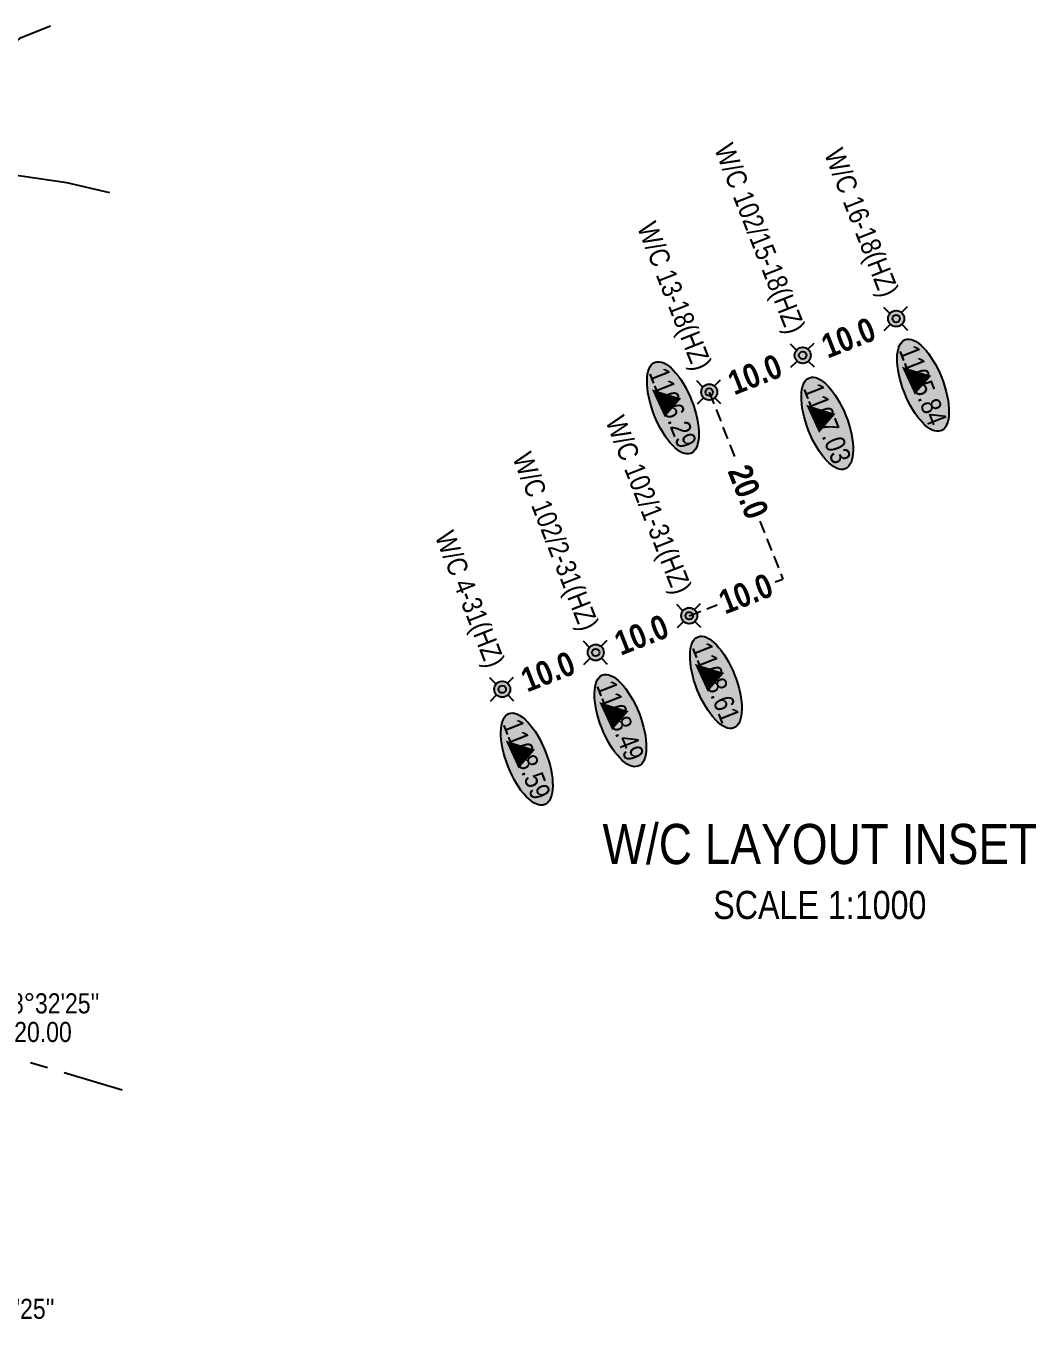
# Model space of a CAD drawing. Extents: x 357117 to 366258, y 6049523 to 6057149.
# Drawn here: x 360236 to 360739, y 6051997 to 6052640 of the extents above; entities that cross this region are included whole.
import ezdxf
from ezdxf.enums import TextEntityAlignment as Align

# ---------------------------------------------------------------- set-up
doc = ezdxf.new("R2010")
doc.units = 0
doc.header["$LTSCALE"] = 5
doc.linetypes.add('foc-DRILLPATH', pattern=[14.75, 6, -1.75, 1.75, -1.75, 1.75, -1.75])
doc.linetypes.add('foc-TIELINE', pattern=[1.875, 1.25, -0.625])
for name, color, linetype in [('DETAIL-T', 7, 'Continuous'), ('L-BD', 7, 'Continuous'), ('L-BD1', 253, 'Continuous'), ('L-MON', 1, 'Continuous'), ('P-ELEVATION', 7, 'Continuous'), ('P-PDRILLPATH', 12, 'foc-DRILLPATH'), ('T-TIE', 201, 'foc-TIELINE'), ('WETLAND', 143, 'Continuous')]:
    doc.layers.add(name, color=color, linetype=linetype)
doc.styles.add('80', font='ARIALN.TTF', dxfattribs={"height": 10})
doc.styles.add('80CG', font='ARIALN.TTF', dxfattribs={"height": 10})
doc.styles.add('80L', font='ARIALN.TTF', dxfattribs={"height": 10})
doc.styles.add('BOLD', font='ARIALNB.TTF')

# ---------------------------------------------------------------- blocks, each defined once
blk = doc.blocks.new('WC')
at = {"layer": 'L-MON'}
h = blk.add_hatch(color=255, dxfattribs=at)
h.dxf.hatch_style = 1
edge = h.paths.add_edge_path()
edge.add_arc((0, 0), 0.9, 0, 360)
at = {"layer": 'L-MON', "color": 240, "flags": 128}
for points in [[(-0.62, 0.5), (-1.23, 1.12)], [(0.52, 0.61), (1.13, 1.21)], [(-1.18, -1.18), (-0.56, -0.57)], [(1.16, -1.18), (0.56, -0.57)]]:
    blk.add_lwpolyline(points, dxfattribs=at)
at = {"layer": 'L-MON', "color": 240}
for radius in [0.8, 0.373]:
    blk.add_circle((0, 0), radius, dxfattribs=at)
blk = doc.blocks.new('we')
at = {"layer": 'P-ELEVATION'}
h = blk.add_hatch(color=111, dxfattribs=at)
h.dxf.hatch_style = 1
edge = h.paths.add_edge_path()
edge.add_ellipse((0, 0), major_axis=(-24.38, 0), ratio=0.410256, start_angle=0, end_angle=360)
at = {"layer": 'P-ELEVATION', "color": 7, "flags": 128}
blk.add_lwpolyline([(0, 0, 12.5, 0, 0), (-12.42, -6.43, 0, 0, 0)], format="xyseb", dxfattribs=at)
at = {"layer": 'P-ELEVATION', "color": 7}
blk.add_ellipse((0, 0), major_axis=(-24.38, 0), ratio=0.410256, dxfattribs=at)
at = {"layer": 'P-ELEVATION', "style": '80'}
blk.add_attdef('ELEVATION', text='', height=10, dxfattribs=at).set_placement((0, 0), align=Align.MIDDLE_CENTER)

msp = doc.modelspace()

# ---------------------------------------------------------------- linework, layer by layer
at = {"layer": 'P-PDRILLPATH', "flags": 128}
msp.add_lwpolyline([(359902.406, 6052225.464), (360289.323, 6052109.295)], dxfattribs=at)
at = {"layer": 'T-TIE', "flags": 128}
for points in [[(360576.492, 6052458.093), (360590.108, 6052423.454)], [(360601.762, 6052393.806), (360613.063, 6052365.055)], [(360609.349, 6052363.595), (360613.063, 6052365.055)], [(360566.544, 6052346.771), (360580.393, 6052352.215)]]:
    msp.add_lwpolyline(points, dxfattribs=at)
at = {"layer": 'WETLAND'}
msp.add_lwpolyline([(360278.186, 6052557.205), (360256.772, 6052562.241), (360234.097, 6052565.58), (360204.769, 6052569.392), (360193.337, 6052574.379), (360191.499, 6052592.258), (360202.288, 6052609.832), (360234.122, 6052634.646), (360248.783, 6052640.358)], dxfattribs=at)

# ---------------------------------------------------------------- block references
at = {"layer": 'L-MON', "xscale": 4.998379049999987, "yscale": 4.998379049999987, "zscale": 4.998379049999987}
for p in [(360669.532, 6052494.659), (360623.012, 6052476.376), (360576.492, 6052458.093), (360566.544, 6052346.771), (360520.024, 6052328.488), (360473.504, 6052310.205)]:
    msp.add_blockref('WC', p, dxfattribs=at)
at = {"layer": 'P-ELEVATION', "xscale": 0.99967581, "yscale": 0.99967581, "zscale": 0.99967581, "rotation": 291.4597222222222}
for p, values in [((360682.896, 6052461.521), {'ELEVATION': '1105.84'}), ((360558.45, 6052450.26), {'ELEVATION': '1106.29'}), ((360635.242, 6052442.557), {'ELEVATION': '1107.03'}), ((360579.836, 6052313.634), {'ELEVATION': '1108.61'}), ((360532.295, 6052294.608), {'ELEVATION': '1108.49'}), ((360485.732, 6052275.43), {'ELEVATION': '1108.59'})]:
    msp.add_blockref('we', p, dxfattribs=at).add_auto_attribs(values)

# ---------------------------------------------------------------- texts
at = {"layer": 'DETAIL-T', "color": 3, "insert": (360631.55, 6052219.404), "char_height": 19.99352, "width": 223.64193, "attachment_point": 5, "style": '80CG'}
msp.add_mtext('\\pxqc;W/C LAYOUT INSET\\P{\\H0.7x;SCALE 1:1000}', dxfattribs=at)
at = {"layer": 'L-BD', "char_height": 9.99676, "attachment_point": 6, "rotation": 291.459722, "style": '80L'}
for s, width, insert in [('W/C 102/15-18(HZ)', 112.53306, (360618.624, 6052487.541)), ('W/C 16-18(HZ)', 92.97176, (360665.144, 6052505.824)), ('W/C 13-18(HZ)', 92.97176, (360572.104, 6052469.257)), ('W/C 102/1-31(HZ)', 92.97176, (360562.156, 6052357.936)), ('W/C 102/2-31(HZ)', 92.97176, (360515.876, 6052339.748)), ('W/C 4-31(HZ)', 70.67299, (360469.116, 6052321.37))]:
    msp.add_mtext_dynamic_manual_height_columns(s, width=width, gutter_width=50, heights=[0], dxfattribs=dict(at, insert=insert))
at = {"layer": 'L-BD1', "style": 'BOLD'}
for s, rotation, p in [('10.0', 21.4597, (360645.75, 6052485.215)), ('10.0', 21.4597, (360599.23, 6052466.932)), ('20.0', 291.4597, (360595.995, 6052408.478)), ('10.0', 21.4597, (360594.677, 6052357.829)), ('10.0', 21.4597, (360542.761, 6052337.328)), ('10.0', 21.4597, (360496.241, 6052319.044))]:
    msp.add_text(s, height=11.9961, rotation=rotation, dxfattribs=at).set_placement(p, align=Align.MIDDLE)
at = {"layer": 'L-BD1', "style": '80L'}
for s, height, p in [("158°32'25''", 9.99676, (360244.667, 6052153.862)), ('20.00', 9.9968, (360244.971, 6052139.62)), ("248°32'25''", 9.99676, (360222.332, 6052001.839))]:
    msp.add_text(s, height=height, dxfattribs=at).set_placement(p, align=Align.MIDDLE)

doc.saveas('drawing.dxf')
